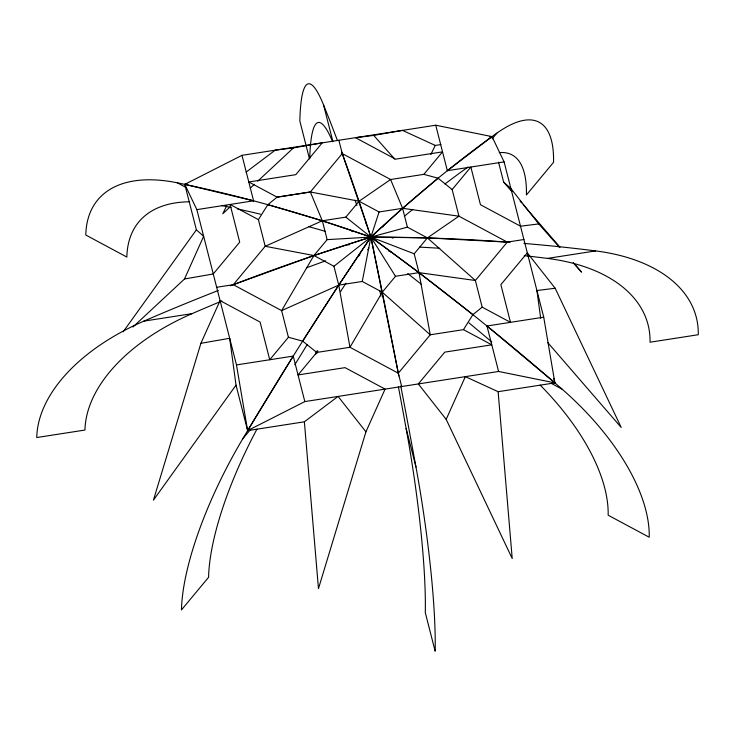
<?xml version="1.0" encoding="UTF-8"?>
<svg xmlns="http://www.w3.org/2000/svg" width="735" height="735" viewBox="0 0 735 735"><rect width="100%" height="100%" fill="white"/><g stroke="black" fill="none" stroke-linecap="round" stroke-linejoin="round"><path stroke-width="1.1" d="M216.66 287.275L233.28 284.693L281.615 310.611L338.743 285.106L362.254 281.459L370.881 237.074L379.076 211.965L402.587 208.308L458.952 216.182L507.288 242.109L523.908 239.518M200.903 343.309L153.44 500.131L236.018 385.14L229.678 338.275L200.903 343.309L220.059 300.597L260.107 322.077L269.717 359.755L288.414 337.264L281.615 310.62L313.918 255.532L327.139 239.628L370.881 237.074L427.412 237.892L507.288 242.109L475.37 280.494L482.169 307.147L510.485 322.334L500.866 284.656L527.307 252.84L555.164 288.249L621.194 427.43L547.759 342.583M365.929 431.822L318.466 588.643L304.373 421.807L338.072 396.413L365.929 431.822L385.085 389.109L345.046 367.638L298.033 374.942L316.73 352.451L349.97 347.278L398.306 373.205L401.705 386.527M132.934 327.02L184.494 278.988L203.65 236.275L196.392 229.853L184.779 184.366L241.99 155.324L435.736 125.216L492.027 136.609L504.091 161.875L543.725 317.171L554.87 382.871L498.128 391.691L465.338 376.642L446.182 419.354L512.212 558.526L498.128 391.691M226.729 205.699L222.788 213.738L230.266 206.765M430.839 154.479L435.276 145.429L440.844 144.565M304.373 421.807L247.631 430.627L293.228 356.098L236.477 364.918L196.851 209.631L184.779 184.366L187.002 184.016M338.863 140.266L342.262 153.587L370.881 237.074L398.306 373.205L430.232 334.802L418.996 272.639L414.191 253.796L427.412 237.892L458.952 216.173L452.154 189.538L438.078 178.21L423.838 174.351L390.597 179.515L359.057 201.225L345.836 217.128L322.325 220.785L265.206 246.289L313.918 255.532L333.938 266.272L338.743 285.106L349.97 347.278L382.273 292.19L395.494 276.286L418.996 272.639L475.37 280.504L427.412 237.892L407.392 227.152L370.881 237.074L313.918 255.532L233.28 284.693L265.197 246.289L258.408 219.646L267.834 204.67L277.104 197.155L310.345 191.982L359.057 201.225L379.076 211.965M362.254 281.459L382.273 292.19L430.232 334.802L463.473 329.638L472.899 314.663L482.169 307.147M288.414 337.264L302.664 341.123L338.743 285.106L370.881 237.074L402.587 208.308L438.078 178.21M123.131 331.852L196.392 229.853M246.087 172.119L275.23 150.16L293.467 147.882L322.242 142.856L295.801 174.664L248.788 181.968L277.104 197.155L310.345 191.991L342.262 153.587L390.597 179.505L402.587 208.308L407.392 227.152M423.838 174.351L442.534 151.86L395.522 159.164L355.483 137.684L373.72 135.415L402.495 130.38L435.276 145.429M256.956 429.121A183.447 59.02 -61.8 0 0 208.584 577.306L181.462 609.931A183.447 59.02 -61.8 0 1 242.706 438.878L250.617 429.369M492.312 138.603L496.832 133.164A183.447 59.02 -61.8 0 1 553.538 162.325L526.416 194.959A183.447 59.02 -61.8 0 0 499.286 152.632M452.154 189.538L470.85 167.038L480.469 204.725L520.509 226.196L538.746 223.927L559.776 247.612M250.231 188.169L254.383 184.301M257.709 181.196L293.467 147.882M333.938 266.272L370.881 237.074A1364.022 438.832 -61.8 0 1 496.832 133.164M435.736 125.216L447.349 170.695L492.027 136.609L492.588 138.832M236.018 385.14L247.631 430.627L304.832 401.586L498.587 371.469L554.87 382.871L553.74 378.433M184.494 278.988L213.26 273.953L239.702 242.146L230.092 204.459L258.408 219.646M489.804 136.958L492.027 136.609M196.851 209.631L253.593 200.811L241.99 155.324M447.349 170.695L504.091 161.875M192.083 313.643A183.447 107.494 -14.3 0 0 84.966 430.048L36.75 437.536A183.447 107.494 -14.3 0 1 143.867 321.131L192.083 313.643A1364.022 799.267 -14.3 0 1 221.851 301.001M547.456 258.408L595.672 250.911A183.447 107.494 -14.3 0 1 698.25 334.728L650.034 342.216A183.447 107.494 -14.3 0 0 547.456 258.408A1364.022 799.267 -14.3 0 0 524.266 255.642M498.587 371.469L486.974 325.991L543.725 317.171M555.164 288.249L536.927 290.527L540.694 318.42M184.779 184.366L253.593 200.811M267.834 204.67L322.325 220.785L370.881 237.074L414.191 253.796M463.473 329.638L491.779 344.825L444.776 352.129L418.325 383.946L446.182 419.354M189.703 201.803A183.447 92.996 39.7 0 0 126.852 257.057L85.784 235.025A183.447 92.996 39.7 0 1 177.355 182.822L185.064 186.947M551.921 383.716L562.183 389.228A183.447 92.996 39.7 0 1 649.216 537.23L608.148 515.207A183.447 92.996 39.7 0 0 540.17 385.094M472.899 314.663L418.996 272.639L370.881 237.074L345.836 217.128M302.664 341.123L316.73 352.451M486.974 325.991L554.87 382.871M498.541 162.123L503.631 182.096L510.889 188.518L538.746 223.927M573.3 262.836L581.56 272.134L573.318 262.615M373.72 135.415L394.75 159.091M503.631 182.096L511.872 191.614M520.114 201.142L521.62 202.878M523.118 204.606L559.831 247.024M395.494 276.286L370.881 237.074A1364.022 178.66 81.2 0 0 341.757 152.209M310.345 191.991L322.325 220.785L327.139 239.628M309.499 158.879L299.843 121.036A183.447 24.025 81.2 0 1 323.565 104.958L332.808 141.194M406.115 428.441L415.982 467.083A183.447 24.025 81.2 0 1 435.157 651.228L425.289 612.586A183.447 24.025 81.2 0 0 406.115 428.441A1364.022 178.66 81.2 0 0 398.416 386.867M293.228 356.098L304.832 401.586M236.477 364.918L247.631 430.627M221.566 205.497A1364.022 691.497 39.7 0 1 230.992 207.49M237.304 208.869A1364.022 691.497 39.7 0 1 260.585 214.225M308.847 226.683A1364.022 691.497 39.7 0 1 325.109 231.286M388.879 251.186A1364.022 691.497 39.7 0 1 390.891 251.866M177.355 182.822A1364.022 691.497 39.7 0 1 370.881 237.074A1364.022 799.267 -14.3 0 1 509.961 242.302M143.867 321.131A1364.022 799.267 -14.3 0 1 218.277 290.49M230.349 285.814A1364.022 799.267 -14.3 0 1 370.881 237.074A1364.022 691.497 39.7 0 1 562.183 389.228M242.706 438.878A1364.022 438.832 -61.8 0 1 370.881 237.074A1364.022 178.66 81.2 0 1 398.848 375.971M400.777 386.022A1364.022 178.66 81.2 0 1 415.982 467.083M523.899 243.414A1364.022 799.267 -14.3 0 1 595.672 250.911M323.565 104.958A1364.022 178.66 81.2 0 1 337.347 140.339M306.605 267.77A1364.022 799.267 -14.3 0 1 325.724 260.815M392.233 238.112A1364.022 799.267 -14.3 0 1 394.392 237.414M294.836 364.725A1364.022 438.832 -61.8 0 1 307.184 344.614M340.516 291.639A1364.022 438.832 -61.8 0 1 345.919 283.214M367.656 249.827A1364.022 438.832 -61.8 0 1 368.869 247.989M382.843 226.931A1364.022 438.832 -61.8 0 1 384.065 225.112M365.966 222.163A1364.022 178.66 81.2 0 1 366.397 224.258M379.876 290.812A1364.022 178.66 81.2 0 1 380.932 296.15M350.696 230.303A1364.022 691.497 39.7 0 1 352.515 231.644M407.741 273.604A1364.022 691.497 39.7 0 1 421.183 284.169M469.04 322.913A1364.022 691.497 39.7 0 1 491.761 341.959M347.196 244.746A1364.022 799.267 -14.3 0 1 349.336 244.783M419.492 247.107A1364.022 799.267 -14.3 0 1 439.741 248.274M357.522 257.048A1364.022 438.832 -61.8 0 1 359.92 254.87M404.342 216.301A1364.022 438.832 -61.8 0 1 412.758 209.374M444.96 183.998A1364.022 438.832 -61.8 0 1 468.02 167.001M309.738 158.613A183.447 24.025 81.2 0 1 332.643 141.717M355.033 200.223A1364.022 178.66 81.2 0 1 356.916 205.478M315.875 354.141A1.902 0.616 -61.8 0 1 316.234 352.093A1.902 0.616 -61.8 0 1 317.704 350.843A1.902 0.616 -61.8 0 1 317.005 353.186"/></g></svg>
